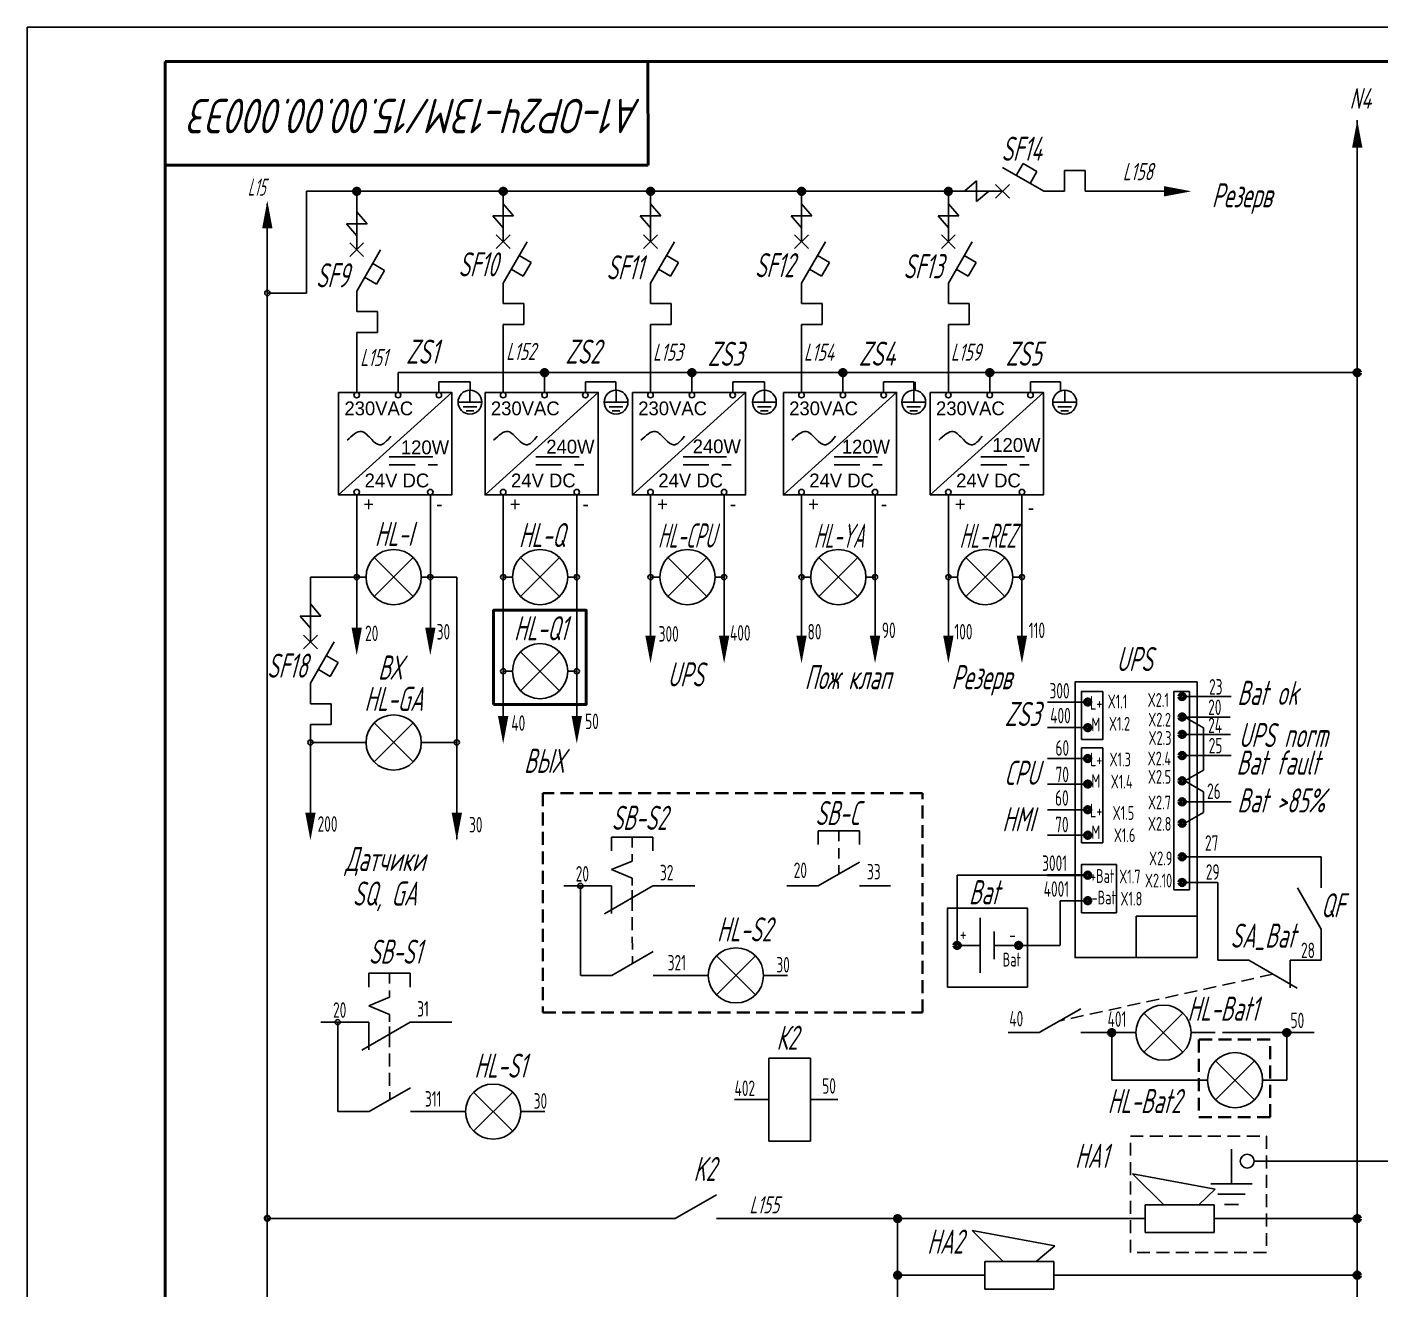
# Model space of a CAD drawing. Header units: millimetres. Extents: x 14016 to 19364, y 4274 to 5404.
# Drawn here: x 16533.6 to 16729.9, y 4684.5 to 4867.6 of the extents above; entities that cross this region are included whole.
import ezdxf
from ezdxf.enums import TextEntityAlignment as Align

# ---------------------------------------------------------------- set-up
doc = ezdxf.new("R2010")
doc.units = ezdxf.units.MM
doc.header["$LTSCALE"] = 15
for name, pattern in [('DASHED2', [0.375, 0.25, -0.125]), ('DOT', [0.25, 0, -0.25]), ('HIDDEN2', [0.1875, 0.125, -0.0625]), ('K5LT_BASIC', [0]), ('K5LT_THIN', [0])]:
    doc.linetypes.add(name, pattern=pattern)
for name, color, linetype, lineweight in [('0.35 TEXT', 7, 'Continuous', 35), ('0.4 ТЕКСТ', 7, 'Continuous', 40), ('LWT 0.5', 7, 'Continuous', 50), ('LWT 0.6', 7, 'Continuous', 50), ('LWT 0.7', 7, 'Continuous', 70)]:
    doc.layers.add(name, color=color, linetype=linetype, lineweight=lineweight)
doc.layers.add('ШТРИХОВАЯ 2', color=7, linetype='HIDDEN2')
doc.styles.add('33', font='gost.shx', dxfattribs={"width": 0.7, "oblique": 15, "height": 3.5})
doc.styles.add('34', font='gost.shx', dxfattribs={"width": 0.8, "oblique": 15, "height": 3.5})
doc.styles.add('35', font='gost.shx', dxfattribs={"width": 0.7, "oblique": 15, "height": 5})
doc.styles.add('OPSI', font='ISI-ROMANS_PL.SHX', dxfattribs={"height": 1.5})

# ---------------------------------------------------------------- blocks, each defined once
blk = doc.blocks.new('НР контакт')
at = {"linetype": 'K5LT_BASIC'}
for p, q in [((4.5, 0), (10.5, 3.46)), ((4.5, 0), (0, 0)), ((15, 0), (10.5, 0))]:
    blk.add_line(p, q, dxfattribs=at)
blk = doc.blocks.new('UZIEMIENIE')
for p, q in [((0, 0), (4.85, 0)), ((2.43, 0), (2.43, 2.43)), ((2.43, -0.92), (1.05, -0.92)), ((2.43, -1.78), (1.64, -1.78)), ((2.43, -0.92), (3.8, -0.92)), ((2.43, -1.78), (3.21, -1.78))]:
    blk.add_line(p, q)
blk.add_circle((2.43, 0), 2.43)
blk = doc.blocks.new('Лампа сигнальная')
at = {"linetype": 'K5LT_BASIC'}
for p, q in [((10.33, -2.83), (4.67, 2.83)), ((4.67, -2.83), (10.33, 2.83)), ((3.5, 0), (0, 0)), ((15, 0), (11.5, 0))]:
    blk.add_line(p, q, dxfattribs=at)
blk.add_circle((7.5, 0), 4, dxfattribs=at)
blk = doc.blocks.new('Кнопка НР без фикс лев')
at = {"linetype": 'K5LT_BASIC'}
for p, q in [((10.5, 8), (4.5, 8)), ((4.5, 8), (4.5, 6)), ((10.5, 8), (10.5, 6)), ((10.5, 3.46), (4.5, 0)), ((0, 0), (4.5, 0)), ((10.5, 0), (15, 0))]:
    blk.add_line(p, q, dxfattribs=at)
at = {"linetype": 'K5LT_THIN'}
for p, q in [((7.5, 8), (7.5, 6.5)), ((7.5, 5.5), (7.5, 4)), ((7.5, 3), (7.5, 1.73))]:
    blk.add_line(p, q, dxfattribs=at)
blk = doc.blocks.new('Реле')
at = {"linetype": 'K5LT_BASIC'}
for p, q in [((5, 6), (5, -6)), ((11, 6), (5, 6)), ((11, -6), (11, 6)), ((5, 0), (0, 0)), ((15, 0), (11, 0)), ((5, -6), (11, -6))]:
    blk.add_line(p, q, dxfattribs=at)
blk = doc.blocks.new('НЗ контакт')
at = {"linetype": 'K5LT_BASIC'}
for p, q in [((4.5, 0), (0, 0)), ((4.5, 0), (11.5, -4.04)), ((10.5, -4), (10.5, 0)), ((15, 0), (10.5, 0))]:
    blk.add_line(p, q, dxfattribs=at)

msp = doc.modelspace()

# ---------------------------------------------------------------- linework, layer by layer
for p, q in [((17583.63, 4867.56, -0.04), (16533.63, 4867.56, -0.04)), ((16533.63, 4867.56, -0.04), (16533.63, 4273.56, -0.04)), ((16533.63, 4867.56, -0.04), (16533.63, 4273.56, -0.04)), ((16726.46, 4854.06, -0.04), (16726.46, 4281.57, -0.04)), ((16677.03, 4846.06, -0.04), (16678.03, 4847.79, -0.04)), ((16680.03, 4846.63, -0.04), (16678.03, 4847.79, -0.04)), ((16681.03, 4843.75, -0.04), (16675.03, 4847.21, -0.04)), ((16679.03, 4844.9, -0.04), (16680.03, 4846.63, -0.04)), ((16684.01, 4843.75, -0.04), (16684.01, 4846.75, -0.04)), ((16684.01, 4846.75, -0.04), (16687.01, 4846.75, -0.04)), ((16687.01, 4846.75, -0.04), (16687.01, 4843.75, -0.04)), ((16671.28, 4845.25, -0.04), (16669.53, 4843.75, -0.04)), ((16671.28, 4842.25, -0.04), (16671.28, 4845.25, -0.04)), ((16674.03, 4844.75, -0.04), (16676.03, 4842.75, -0.04)), ((16676.03, 4844.75, -0.04), (16674.03, 4842.75, -0.04)), ((16568.46, 4841.93, -0.04), (16568.46, 4640.41, -0.04)), ((16667.72, 4843.75, -0.04), (16574.14, 4843.75, -0.04)), ((16574.14, 4843.75, -0.04), (16574.14, 4829, -0.04)), ((16581.42, 4843.75, -0.04), (16581.42, 4835.28, -0.04)), ((16602.65, 4843.75, -0.04), (16602.65, 4836.44, -0.04)), ((16604.15, 4840.19, -0.04), (16602.65, 4841.94, -0.04)), ((16624.01, 4843.75, -0.04), (16624.01, 4836.44, -0.04)), ((16625.51, 4840.19, -0.04), (16624.01, 4841.94, -0.04)), ((16645.9, 4843.75, -0.04), (16645.9, 4836.44, -0.04)), ((16647.4, 4840.19, -0.04), (16645.9, 4841.94, -0.04)), ((16667.19, 4843.75, -0.04), (16667.19, 4836.44, -0.04)), ((16668.69, 4840.19, -0.04), (16667.19, 4841.94, -0.04)), ((16667.72, 4843.75, -0.04), (16675.03, 4843.75, -0.04)), ((16673.03, 4843.75, -0.04), (16671.28, 4842.25, -0.04)), ((16681.03, 4843.75, -0.04), (16683.01, 4843.75, -0.04)), ((16683.01, 4843.75, -0.04), (16684.01, 4843.75, -0.04)), ((16687.01, 4843.75, -0.04), (16698.43, 4843.75, -0.04)), ((16582.92, 4839.03, -0.04), (16581.42, 4840.78, -0.04)), ((16601.15, 4840.19, -0.04), (16604.15, 4840.19, -0.04)), ((16602.65, 4838.44, -0.04), (16601.15, 4840.19, -0.04)), ((16622.51, 4840.19, -0.04), (16625.51, 4840.19, -0.04)), ((16624.01, 4838.44, -0.04), (16622.51, 4840.19, -0.04)), ((16644.4, 4840.19, -0.04), (16647.4, 4840.19, -0.04)), ((16645.9, 4838.44, -0.04), (16644.4, 4840.19, -0.04)), ((16665.69, 4840.19, -0.04), (16668.69, 4840.19, -0.04)), ((16667.19, 4838.44, -0.04), (16665.69, 4840.19, -0.04)), ((16579.92, 4839.03, -0.04), (16582.92, 4839.03, -0.04)), ((16581.42, 4837.28, -0.04), (16579.92, 4839.03, -0.04)), ((16582.42, 4836.28, -0.04), (16580.42, 4834.28, -0.04)), ((16582.42, 4834.28, -0.04), (16580.42, 4836.28, -0.04)), ((16603.65, 4837.44, -0.04), (16601.65, 4835.44, -0.04)), ((16603.65, 4835.44, -0.04), (16601.65, 4837.44, -0.04)), ((16602.65, 4830.44, -0.04), (16606.11, 4836.44, -0.04)), ((16625.01, 4837.44, -0.04), (16623.01, 4835.44, -0.04)), ((16625.01, 4835.44, -0.04), (16623.01, 4837.44, -0.04)), ((16624.01, 4830.44, -0.04), (16627.47, 4836.44, -0.04)), ((16646.9, 4837.44, -0.04), (16644.9, 4835.44, -0.04)), ((16646.9, 4835.44, -0.04), (16644.9, 4837.44, -0.04)), ((16645.9, 4830.44, -0.04), (16649.36, 4836.44, -0.04)), ((16668.19, 4837.44, -0.04), (16666.19, 4835.44, -0.04)), ((16668.19, 4835.44, -0.04), (16666.19, 4837.44, -0.04)), ((16667.19, 4830.44, -0.04), (16670.65, 4836.44, -0.04)), ((16581.42, 4829.28, -0.04), (16584.88, 4835.28, -0.04)), ((16604.96, 4834.44, -0.04), (16606.69, 4833.44, -0.04)), ((16626.32, 4834.44, -0.04), (16628.05, 4833.44, -0.04)), ((16648.21, 4834.44, -0.04), (16649.94, 4833.44, -0.04)), ((16669.5, 4834.44, -0.04), (16671.23, 4833.44, -0.04)), ((16583.73, 4833.28, -0.04), (16585.46, 4832.28, -0.04)), ((16584.3, 4830.28, -0.04), (16585.46, 4832.28, -0.04)), ((16603.8, 4832.44, -0.04), (16605.53, 4831.44, -0.04)), ((16605.53, 4831.44, -0.04), (16606.69, 4833.44, -0.04)), ((16625.16, 4832.44, -0.04), (16626.89, 4831.44, -0.04)), ((16626.89, 4831.44, -0.04), (16628.05, 4833.44, -0.04)), ((16647.05, 4832.44, -0.04), (16648.78, 4831.44, -0.04)), ((16648.78, 4831.44, -0.04), (16649.94, 4833.44, -0.04)), ((16668.34, 4832.44, -0.04), (16670.07, 4831.44, -0.04)), ((16670.07, 4831.44, -0.04), (16671.23, 4833.44, -0.04)), ((16582.57, 4831.28, -0.04), (16584.3, 4830.28, -0.04)), ((16602.65, 4830.44, -0.04), (16602.65, 4828.46, -0.04)), ((16624.01, 4830.44, -0.04), (16624.01, 4828.46, -0.04)), ((16645.9, 4830.44, -0.04), (16645.9, 4828.46, -0.04)), ((16667.19, 4830.44, -0.04), (16667.19, 4828.46, -0.04)), ((16574.14, 4829, -0.04), (16568.46, 4829, -0.04)), ((16581.42, 4829.28, -0.04), (16581.42, 4827.3, -0.04)), ((16602.65, 4828.46, -0.04), (16602.65, 4827.46, -0.04)), ((16624.01, 4828.46, -0.04), (16624.01, 4827.46, -0.04)), ((16645.9, 4828.46, -0.04), (16645.9, 4827.46, -0.04)), ((16667.19, 4828.46, -0.04), (16667.19, 4827.46, -0.04)), ((16581.42, 4827.3, -0.04), (16581.42, 4826.3, -0.04)), ((16581.42, 4826.3, -0.04), (16584.42, 4826.3, -0.04)), ((16584.42, 4826.3, -0.04), (16584.42, 4823.3, -0.04)), ((16602.65, 4827.46, -0.04), (16605.65, 4827.46, -0.04)), ((16605.65, 4827.46, -0.04), (16605.65, 4824.46, -0.04)), ((16624.01, 4827.46, -0.04), (16627.01, 4827.46, -0.04)), ((16627.01, 4827.46, -0.04), (16627.01, 4824.46, -0.04)), ((16645.9, 4827.46, -0.04), (16648.9, 4827.46, -0.04)), ((16648.9, 4827.46, -0.04), (16648.9, 4824.46, -0.04)), ((16667.19, 4827.46, -0.04), (16670.19, 4827.46, -0.04)), ((16670.19, 4827.46, -0.04), (16670.19, 4824.46, -0.04)), ((16605.65, 4824.46, -0.04), (16602.65, 4824.46, -0.04)), ((16602.65, 4824.46, -0.04), (16602.65, 4814.59, -0.04)), ((16627.01, 4824.46, -0.04), (16624.01, 4824.46, -0.04)), ((16624.01, 4824.46, -0.04), (16624.01, 4814.59, -0.04)), ((16648.9, 4824.46, -0.04), (16645.9, 4824.46, -0.04)), ((16645.9, 4824.46, -0.04), (16645.9, 4814.59, -0.04)), ((16670.19, 4824.46, -0.04), (16667.19, 4824.46, -0.04)), ((16667.19, 4824.46, -0.04), (16667.19, 4814.59, -0.04)), ((16584.42, 4823.3, -0.04), (16581.42, 4823.3, -0.04)), ((16581.42, 4823.3, -0.04), (16581.42, 4814.59, -0.04)), ((16587.42, 4814.59, -0.04), (16587.42, 4817.46, -0.04)), ((16587.42, 4817.46, -0.04), (16726.46, 4817.46, -0.04)), ((16608.65, 4814.59, -0.04), (16608.65, 4817.46, -0.04)), ((16630.01, 4814.59, -0.04), (16630.01, 4817.46, -0.04)), ((16651.9, 4814.59, -0.04), (16651.9, 4817.46, -0.04)), ((16673.19, 4814.59, -0.04), (16673.19, 4817.46, -0.04)), ((16578.8, 4799.74, -0.04), (16595.2, 4814.59, -0.04)), ((16600.03, 4799.74, -0.04), (16616.43, 4814.59, -0.04)), ((16621.39, 4799.74, -0.04), (16637.79, 4814.59, -0.04)), ((16643.27, 4799.74, -0.04), (16659.68, 4814.59, -0.04)), ((16664.56, 4799.74, -0.04), (16680.97, 4814.59, -0.04)), ((16586.14, 4805.25, -0.04), (16592.44, 4805.25, -0.04)), ((16607.36, 4805.25, -0.04), (16613.66, 4805.25, -0.04)), ((16628.72, 4805.25, -0.04), (16635.02, 4805.25, -0.04)), ((16650.61, 4805.25, -0.04), (16656.91, 4805.25, -0.04)), ((16671.9, 4805.25, -0.04), (16678.2, 4805.25, -0.04)), ((16581.42, 4799.74, -0.04), (16581.42, 4780.65, -0.04)), ((16592.09, 4799.74, -0.04), (16592.09, 4780.49, -0.04)), ((16602.65, 4799.74, -0.04), (16602.65, 4767.83, -0.04)), ((16613.32, 4799.74, -0.04), (16613.32, 4769.46, -0.04)), ((16613.32, 4799.74, -0.04), (16613.32, 4767.67, -0.04)), ((16624.01, 4799.74, -0.04), (16624.01, 4779.48, -0.04)), ((16634.68, 4799.74, -0.04), (16634.68, 4783.67, -0.04)), ((16634.68, 4799.74, -0.04), (16634.68, 4779.32, -0.04)), ((16645.9, 4799.74, -0.04), (16645.9, 4779.48, -0.04)), ((16656.56, 4799.74, -0.04), (16656.56, 4783.67, -0.04)), ((16656.56, 4799.74, -0.04), (16656.56, 4779.32, -0.04)), ((16667.19, 4799.74, -0.04), (16667.19, 4779.48, -0.04)), ((16677.85, 4799.74, -0.04), (16677.85, 4783.67, -0.04)), ((16677.85, 4799.74, -0.04), (16677.85, 4779.32, -0.04)), ((16581.42, 4787.82, -0.04), (16574.71, 4787.82, -0.04)), ((16574.71, 4787.82, -0.04), (16574.71, 4778.42, -0.04)), ((16592.09, 4787.82, -0.04), (16595.93, 4787.82, -0.04)), ((16595.93, 4787.82, -0.04), (16595.93, 4749.83, -0.04)), ((16576.21, 4782.17, -0.04), (16574.71, 4783.92, -0.04)), ((16573.21, 4782.17, -0.04), (16576.21, 4782.17, -0.04)), ((16574.71, 4780.42, -0.04), (16573.21, 4782.17, -0.04)), ((16575.71, 4779.42, -0.04), (16573.71, 4777.42, -0.04)), ((16575.71, 4777.42, -0.04), (16573.71, 4779.42, -0.04)), ((16581.42, 4780.65, -0.04), (16581.42, 4780.49, -0.04)), ((16624.01, 4779.48, -0.04), (16624.01, 4779.32, -0.04)), ((16645.9, 4779.48, -0.04), (16645.9, 4779.32, -0.04)), ((16667.19, 4779.48, -0.04), (16667.19, 4779.32, -0.04)), ((16574.71, 4772.42, -0.04), (16578.17, 4778.42, -0.04)), ((16577.02, 4776.42, -0.04), (16578.75, 4775.42, -0.04)), ((16577.59, 4773.42, -0.04), (16578.75, 4775.42, -0.04)), ((16575.86, 4774.42, -0.04), (16577.59, 4773.42, -0.04)), ((16574.71, 4772.42, -0.04), (16574.71, 4770.44, -0.04)), ((16574.71, 4770.44, -0.04), (16574.71, 4769.44, -0.04)), ((16574.71, 4769.44, -0.04), (16577.71, 4769.44, -0.04)), ((16577.71, 4769.44, -0.04), (16577.71, 4766.44, -0.04)), ((16687.01, 4769.7, -0.04), (16681.54, 4769.7, -0.04)), ((16701.45, 4770.5, -0.04), (16708.19, 4770.5, -0.04)), ((16602.65, 4767.83, -0.04), (16602.65, 4767.67, -0.04)), ((16701.45, 4767.53, -0.04), (16708.05, 4767.53, -0.04)), ((16701.45, 4767.53, -0.04), (16704.16, 4765.96, -0.04)), ((16574.71, 4766.44, -0.04), (16574.71, 4753.67, -0.04)), ((16577.71, 4766.44, -0.04), (16574.71, 4766.44, -0.04)), ((16687.01, 4765.99, -0.04), (16681.57, 4765.99, -0.04)), ((16704.16, 4765.96, -0.04), (16704.16, 4759.84, -0.04)), ((16701.45, 4765.01, -0.04), (16708.09, 4765.01, -0.04)), ((16687.01, 4761.51, -0.04), (16681.54, 4761.51, -0.04)), ((16701.45, 4761.94, -0.04), (16708.19, 4761.94, -0.04)), ((16704.16, 4759.84, -0.04), (16701.45, 4758.27, -0.04)), ((16687.01, 4757.81, -0.04), (16681.57, 4757.81, -0.04)), ((16701.45, 4758.27, -0.04), (16704.16, 4756.7, -0.04)), ((16704.16, 4756.7, -0.04), (16704.16, 4753.7, -0.04)), ((16687.01, 4754.09, -0.04), (16681.54, 4754.09, -0.04)), ((16701.45, 4755.23, -0.04), (16708.2, 4755.23, -0.04)), ((16704.16, 4753.7, -0.04), (16701.45, 4752.13, -0.04)), ((16687.01, 4750.39, -0.04), (16681.57, 4750.39, -0.04)), ((16708.88, 4747.26, -0.04), (16701.45, 4747.26, -0.04)), ((16721.24, 4747.26, -0.04), (16708.88, 4747.26, -0.04)), ((16668.46, 4734.79, -0.04), (16668.46, 4744.6, -0.04)), ((16668.46, 4744.6, -0.04), (16678.93, 4744.6, -0.04)), ((16678.93, 4744.6, -0.04), (16681.54, 4744.6, -0.04)), ((16613.84, 4743.04, -0.04), (16611.42, 4743.04, -0.04)), ((16618.34, 4743.04, -0.04), (16613.84, 4743.04, -0.04)), ((16613.84, 4743.04, -0.04), (16613.84, 4730.07, -0.04)), ((16624.34, 4743.04, -0.04), (16630.41, 4743.04, -0.04)), ((16706.24, 4743.55, -0.04), (16701.45, 4743.55, -0.04)), ((16706.24, 4743.55, -0.04), (16706.24, 4732.26, -0.04)), ((16687.01, 4740.9, -0.04), (16683.39, 4740.9, -0.04)), ((16683.39, 4740.9, -0.04), (16683.39, 4734.47, -0.04)), ((16694.4, 4732.65, -0.04), (16694.4, 4738.67, -0.04)), ((16694.4, 4738.67, -0.04), (16703.24, 4738.67, -0.04)), ((16677.74, 4734.42, -0.04), (16683.39, 4734.42, -0.04)), ((16683.39, 4734.47, -0.04), (16683.39, 4734.47, -0.04)), ((16578.66, 4723.29, -0.04), (16576.23, 4723.29, -0.04)), ((16583.16, 4723.29, -0.04), (16578.66, 4723.29, -0.04)), ((16578.66, 4723.29, -0.04), (16578.66, 4710.32, -0.04)), ((16589.16, 4723.29, -0.04), (16595.23, 4723.29, -0.04)), ((16690.87, 4721.77, -0.04), (16690.87, 4714.87, -0.04)), ((16706.92, 4721.77, -0.04), (16720.2, 4721.77, -0.04)), ((16716.25, 4714.87, -0.04), (16716.25, 4721.77, -0.04)), ((16690.87, 4714.87, -0.04), (16701.25, 4714.87, -0.04)), ((16708.23, 4704.87, -0.04), (16708.23, 4699.87, -0.04)), ((16711.51, 4703.14, -0.04), (16732.46, 4703.14, -0.04)), ((16698.4, 4696.81, -0.04), (16693.89, 4701.31, -0.04)), ((16693.89, 4701.31, -0.04), (16705.87, 4699.07, -0.04)), ((16705.87, 4699.07, -0.04), (16703.5, 4696.81, -0.04)), ((16708.23, 4699.87, -0.04), (16705.23, 4699.87, -0.04)), ((16708.23, 4699.87, -0.04), (16711.23, 4699.87, -0.04)), ((16695.72, 4696.81, -0.04), (16695.72, 4692.81, -0.04)), ((16705.72, 4696.81, -0.04), (16695.72, 4696.81, -0.04)), ((16705.72, 4692.81, -0.04), (16705.72, 4696.81, -0.04)), ((16708.23, 4698.37, -0.04), (16706.23, 4698.37, -0.04)), ((16708.23, 4696.87, -0.04), (16707.23, 4696.87, -0.04)), ((16708.23, 4698.37, -0.04), (16710.23, 4698.37, -0.04)), ((16708.23, 4696.87, -0.04), (16709.23, 4696.87, -0.04)), ((16623.09, 4694.81, -0.04), (16568.46, 4694.81, -0.04)), ((16633.95, 4694.81, -0.04), (16695.72, 4694.81, -0.04)), ((16659.83, 4676.86, -0.04), (16659.83, 4694.81, -0.04)), ((16705.72, 4694.81, -0.04), (16726.46, 4694.81, -0.04)), ((16675.15, 4688.6, -0.04), (16670.65, 4693.1, -0.04)), ((16670.65, 4693.1, -0.04), (16682.63, 4690.86, -0.04)), ((16695.72, 4692.81, -0.04), (16705.72, 4692.81, -0.04)), ((16682.63, 4690.86, -0.04), (16679.92, 4688.6, -0.04)), ((16682.48, 4688.6, -0.04), (16672.48, 4688.6, -0.04)), ((16672.48, 4688.6, -0.04), (16672.48, 4684.6, -0.04)), ((16682.48, 4684.6, -0.04), (16682.48, 4688.6, -0.04)), ((16672.48, 4686.6, -0.04), (16659.83, 4686.6, -0.04)), ((16682.48, 4686.6, -0.04), (16726.46, 4686.6, -0.04)), ((16672.48, 4684.6, -0.04), (16682.48, 4684.6, -0.04))]:
    msp.add_line(p, q)
at = {"lineweight": 25}
for p, q in [((16597.84, 4816.14, -0.04), (16593.33, 4816.14, -0.04)), ((16593.33, 4814.59, -0.04), (16593.33, 4816.14, -0.04)), ((16597.84, 4816.14, -0.04), (16597.84, 4814.9, -0.04)), ((16619, 4816.14, -0.04), (16614.56, 4816.14, -0.04)), ((16614.56, 4814.59, -0.04), (16614.56, 4816.14, -0.04)), ((16619, 4816.14, -0.04), (16619, 4814.9, -0.04)), ((16640.51, 4816.14, -0.04), (16635.92, 4816.14, -0.04)), ((16635.92, 4814.59, -0.04), (16635.92, 4816.14, -0.04)), ((16640.51, 4816.14, -0.04), (16640.51, 4814.9, -0.04)), ((16662.17, 4816.14, -0.04), (16657.8, 4816.14, -0.04)), ((16657.8, 4814.59, -0.04), (16657.8, 4816.14, -0.04)), ((16662.17, 4816.14, -0.04), (16662.17, 4814.9, -0.04)), ((16662.39, 4816.14, -0.04), (16662.39, 4814.9, -0.04)), ((16683.46, 4816.14, -0.04), (16679.09, 4816.14, -0.04)), ((16679.09, 4814.59, -0.04), (16679.09, 4816.14, -0.04)), ((16683.46, 4816.14, -0.04), (16683.46, 4814.9, -0.04))]:
    msp.add_line(p, q, dxfattribs=at)
at = {"linetype": 'DASHED2'}
for p, q in [((16586.14, 4804.11, -0.04), (16593.12, 4804.11, -0.04)), ((16607.36, 4804.11, -0.04), (16614.35, 4804.11, -0.04)), ((16628.72, 4804.11, -0.04), (16635.71, 4804.11, -0.04)), ((16650.61, 4804.11, -0.04), (16657.59, 4804.11, -0.04)), ((16671.9, 4804.11, -0.04), (16678.88, 4804.11, -0.04))]:
    msp.add_line(p, q, dxfattribs=at)
at = {"linetype": 'K5LT_BASIC'}
for p, q in [((16589.6, 4784.99, -0.04), (16583.94, 4790.65, -0.04)), ((16583.94, 4784.99, -0.04), (16589.6, 4790.65, -0.04)), ((16610.83, 4784.99, -0.04), (16605.17, 4790.65, -0.04)), ((16605.17, 4784.99, -0.04), (16610.83, 4790.65, -0.04)), ((16632.19, 4784.99, -0.04), (16626.53, 4790.65, -0.04)), ((16626.53, 4784.99, -0.04), (16632.19, 4790.65, -0.04)), ((16654.07, 4784.99, -0.04), (16648.41, 4790.65, -0.04)), ((16648.41, 4784.99, -0.04), (16654.07, 4790.65, -0.04)), ((16675.36, 4784.99, -0.04), (16669.7, 4790.65, -0.04)), ((16669.7, 4784.99, -0.04), (16675.36, 4790.65, -0.04)), ((16582.77, 4787.82, -0.04), (16581.42, 4787.82, -0.04)), ((16592.09, 4787.82, -0.04), (16590.77, 4787.82, -0.04)), ((16604, 4787.82, -0.04), (16602.65, 4787.82, -0.04)), ((16613.32, 4787.82, -0.04), (16612, 4787.82, -0.04)), ((16625.36, 4787.82, -0.04), (16624.01, 4787.82, -0.04)), ((16634.68, 4787.82, -0.04), (16633.36, 4787.82, -0.04)), ((16647.24, 4787.82, -0.04), (16645.9, 4787.82, -0.04)), ((16656.56, 4787.82, -0.04), (16655.24, 4787.82, -0.04)), ((16668.53, 4787.82, -0.04), (16667.19, 4787.82, -0.04)), ((16677.85, 4787.82, -0.04), (16676.53, 4787.82, -0.04)), ((16610.83, 4771.34, -0.04), (16605.17, 4777, -0.04)), ((16605.17, 4771.34, -0.04), (16610.83, 4777, -0.04)), ((16604, 4774.17, -0.04), (16602.65, 4774.17, -0.04)), ((16613.32, 4774.17, -0.04), (16612, 4774.17, -0.04)), ((16589.6, 4761.01, -0.04), (16583.94, 4766.67, -0.04)), ((16583.94, 4761.01, -0.04), (16589.6, 4766.67, -0.04)), ((16582.77, 4763.84, -0.04), (16574.71, 4763.84, -0.04)), ((16595.93, 4763.84, -0.04), (16590.77, 4763.84, -0.04)), ((16618.34, 4750.13, -0.04), (16624.34, 4750.13, -0.04)), ((16618.34, 4750.13, -0.04), (16618.34, 4748.13, -0.04)), ((16624.34, 4750.13, -0.04), (16624.34, 4748.13, -0.04)), ((16617.34, 4739, -0.04), (16624.34, 4743.04, -0.04)), ((16618.34, 4739.04, -0.04), (16618.34, 4743.04, -0.04)), ((16671.81, 4730.42, -0.04), (16671.81, 4738.42, -0.04)), ((16673.81, 4736.42, -0.04), (16673.81, 4732.42, -0.04)), ((16671.81, 4734.42, -0.04), (16668.83, 4734.42, -0.04)), ((16676.99, 4734.42, -0.04), (16673.81, 4734.42, -0.04)), ((16583.16, 4730.38, -0.04), (16589.16, 4730.38, -0.04)), ((16583.16, 4730.38, -0.04), (16583.16, 4728.38, -0.04)), ((16589.16, 4730.38, -0.04), (16589.16, 4728.38, -0.04)), ((16582.16, 4719.25, -0.04), (16589.16, 4723.29, -0.04)), ((16583.16, 4719.29, -0.04), (16583.16, 4723.29, -0.04))]:
    msp.add_line(p, q, dxfattribs=at)
at = {"linetype": 'K5LT_THIN'}
for p, q in [((16621.34, 4748.63, -0.04), (16621.34, 4750.13, -0.04)), ((16621.34, 4746.65, -0.04), (16621.34, 4747.65, -0.04)), ((16621.34, 4746.65, -0.04), (16618.34, 4745.4, -0.04)), ((16621.34, 4744.15, -0.04), (16618.34, 4745.4, -0.04)), ((16621.34, 4743.09, -0.04), (16621.34, 4744.15, -0.04)), ((16621.34, 4741.31, -0.04), (16621.34, 4742.43, -0.04)), ((16586.16, 4728.88, -0.04), (16586.16, 4730.38, -0.04)), ((16586.16, 4726.9, -0.04), (16583.16, 4725.65, -0.04)), ((16586.16, 4726.9, -0.04), (16586.16, 4727.9, -0.04)), ((16586.16, 4724.4, -0.04), (16583.16, 4725.65, -0.04)), ((16586.16, 4723.34, -0.04), (16586.16, 4724.4, -0.04)), ((16586.16, 4721.56, -0.04), (16586.16, 4722.68, -0.04))]:
    msp.add_line(p, q, dxfattribs=at)
at = {"elevation": -0.04}
for points in [[(16726.46, 4850.06, 1.5, 0, 0), (16726.46, 4854.06, 0, 0, 0)], [(16698.43, 4843.75, 1.5, 0, 0), (16702.43, 4843.75, 0, 0, 0)], [(16581.42, 4780.49, 1.5, 0, 0), (16581.42, 4776.49, 0, 0, 0)], [(16592.09, 4780.49, 1.5, 0, 0), (16592.09, 4776.49, 0, 0, 0)], [(16624.01, 4779.32, 1.5, 0, 0), (16624.01, 4775.32, 0, 0, 0)], [(16634.68, 4779.32, 1.5, 0, 0), (16634.68, 4775.32, 0, 0, 0)], [(16645.9, 4779.32, 1.5, 0, 0), (16645.9, 4775.32, 0, 0, 0)], [(16656.56, 4779.32, 1.5, 0, 0), (16656.56, 4775.32, 0, 0, 0)], [(16667.19, 4779.32, 1.5, 0, 0), (16667.19, 4775.32, 0, 0, 0)], [(16677.85, 4779.32, 1.5, 0, 0), (16677.85, 4775.32, 0, 0, 0)], [(16602.65, 4767.67, 1.5, 0, 0), (16602.65, 4763.67, 0, 0, 0)], [(16613.32, 4767.67, 1.5, 0, 0), (16613.32, 4763.67, 0, 0, 0)], [(16574.71, 4753.67, 1.5, 0, 0), (16574.71, 4749.67, 0, 0, 0)], [(16595.93, 4753.67, 1.5, 0, 0), (16595.93, 4749.67, 0, 0, 0)]]:
    msp.add_lwpolyline(points, format="xyseb", dxfattribs=at)
for points in [[(16578.8, 4814.59), (16595.2, 4814.59), (16595.2, 4799.74), (16578.8, 4799.74)], [(16600.03, 4814.59), (16616.43, 4814.59), (16616.43, 4799.74), (16600.03, 4799.74)], [(16621.39, 4814.59), (16637.79, 4814.59), (16637.79, 4799.74), (16621.39, 4799.74)], [(16643.27, 4814.59), (16659.68, 4814.59), (16659.68, 4799.74), (16643.27, 4799.74)], [(16664.56, 4814.59), (16680.97, 4814.59), (16680.97, 4799.74), (16664.56, 4799.74)], [(16686.47, 4764.26), (16689.57, 4764.26), (16689.57, 4771.23), (16686.47, 4771.23)], [(16699.87, 4742.47), (16702.14, 4742.47), (16702.14, 4771.22), (16699.87, 4771.22)], [(16686.47, 4749.3), (16689.57, 4749.3), (16689.57, 4763.04), (16686.47, 4763.04)], [(16686.47, 4739.16), (16691.55, 4739.16), (16691.55, 4746.13), (16686.47, 4746.13)], [(16667.04, 4728.37), (16678.65, 4728.37), (16678.65, 4739.84), (16667.04, 4739.84)]]:
    msp.add_lwpolyline(points, close=True, dxfattribs=at)
msp.add_lwpolyline([(16703.24, 4768.25), (16703.24, 4772.63), (16685.55, 4772.63), (16685.55, 4732.65), (16703.24, 4732.65), (16703.24, 4768.25)], dxfattribs=at)
for centre, radius in [((16581.42, 4814.2, -0.04), 0.399), ((16587.42, 4814.2, -0.04), 0.399), ((16593.33, 4814.2, -0.04), 0.399), ((16602.65, 4814.2, -0.04), 0.399), ((16608.65, 4814.2, -0.04), 0.399), ((16614.56, 4814.2, -0.04), 0.399), ((16624.01, 4814.2, -0.04), 0.399), ((16630.01, 4814.2, -0.04), 0.399), ((16635.92, 4814.2, -0.04), 0.399), ((16645.9, 4814.2, -0.04), 0.399), ((16651.9, 4814.2, -0.04), 0.399), ((16657.8, 4814.2, -0.04), 0.399), ((16667.19, 4814.2, -0.04), 0.399), ((16673.19, 4814.2, -0.04), 0.399), ((16679.09, 4814.2, -0.04), 0.399), ((16581.42, 4800.14, -0.04), 0.399), ((16592.09, 4800.14, -0.04), 0.399), ((16602.65, 4800.14, -0.04), 0.399), ((16613.32, 4800.14, -0.04), 0.399), ((16624.01, 4800.14, -0.04), 0.399), ((16634.68, 4800.14, -0.04), 0.399), ((16645.9, 4800.14, -0.04), 0.399), ((16656.56, 4800.14, -0.04), 0.399), ((16667.19, 4800.14, -0.04), 0.399), ((16677.85, 4800.14, -0.04), 0.399), ((16710.51, 4703.14, -0.04), 1)]:
    msp.add_circle(centre, radius)
at = {"linetype": 'K5LT_BASIC'}
for centre in [(16586.77, 4787.82, -0.04), (16608, 4787.82, -0.04), (16629.36, 4787.82, -0.04), (16651.24, 4787.82, -0.04), (16672.53, 4787.82, -0.04), (16608, 4774.17, -0.04), (16586.77, 4763.84, -0.04)]:
    msp.add_circle(centre, 4, dxfattribs=at)
for centre, start, end in [((16568.46, 4829, -0.04), 0, 180), ((16568.46, 4829, -0.04), 180, 0), ((16581.42, 4787.82, -0.04), 0, 180), ((16581.42, 4787.82, -0.04), 180, 0), ((16592.09, 4787.82, -0.04), 0, 180), ((16592.09, 4787.82, -0.04), 180, 0), ((16602.65, 4787.82, -0.04), 0, 180), ((16602.65, 4787.82, -0.04), 180, 0), ((16613.32, 4787.82, -0.04), 0, 180), ((16613.32, 4787.82, -0.04), 180, 0), ((16624.01, 4787.82, -0.04), 0, 180), ((16624.01, 4787.82, -0.04), 180, 0), ((16634.68, 4787.82, -0.04), 0, 180), ((16634.68, 4787.82, -0.04), 180, 0), ((16645.9, 4787.82, -0.04), 0, 180), ((16645.9, 4787.82, -0.04), 180, 0), ((16656.56, 4787.82, -0.04), 0, 180), ((16656.56, 4787.82, -0.04), 180, 0), ((16667.19, 4787.82, -0.04), 0, 180), ((16667.19, 4787.82, -0.04), 180, 0), ((16677.85, 4787.82, -0.04), 0, 180), ((16677.85, 4787.82, -0.04), 180, 0), ((16602.65, 4774.17, -0.04), 0, 180), ((16602.65, 4774.17, -0.04), 180, 0), ((16613.32, 4774.17, -0.04), 0, 180), ((16613.32, 4774.17, -0.04), 180, 0), ((16574.71, 4763.84, -0.04), 0, 180), ((16574.71, 4763.84, -0.04), 180, 0), ((16595.93, 4763.84, -0.04), 0, 180), ((16595.93, 4763.84, -0.04), 180, 0), ((16613.84, 4743.04, -0.04), 0, 180), ((16613.84, 4743.04, -0.04), 180, 0), ((16578.66, 4723.29, -0.04), 0, 180), ((16578.66, 4723.29, -0.04), 180, 0)]:
    msp.add_arc(centre, 0.375, start, end)
for points in [[(16580.03, 4807.65, -0.04), (16582.14, 4808.92, -0.04), (16583.59, 4807.75, -0.04), (16584.74, 4807, -0.04), (16586.35, 4808.23, -0.04)], [(16601.26, 4807.65, -0.04), (16603.37, 4808.92, -0.04), (16604.82, 4807.75, -0.04), (16605.97, 4807, -0.04), (16607.58, 4808.23, -0.04)], [(16622.62, 4807.65, -0.04), (16624.73, 4808.92, -0.04), (16626.18, 4807.75, -0.04), (16627.33, 4807, -0.04), (16628.94, 4808.23, -0.04)], [(16644.5, 4807.65, -0.04), (16646.61, 4808.92, -0.04), (16648.07, 4807.75, -0.04), (16649.21, 4807, -0.04), (16650.82, 4808.23, -0.04)], [(16665.79, 4807.65, -0.04), (16667.9, 4808.92, -0.04), (16669.36, 4807.75, -0.04), (16670.5, 4807, -0.04), (16672.11, 4808.23, -0.04)]]:
    msp.add_spline(points, degree=3)
at = {"layer": '0.35 TEXT', "elevation": -0.04}
msp.add_lwpolyline([(16568.46, 4838.37, 1.5, 0, 0), (16568.46, 4842.37, 0, 0, 0)], format="xyseb", dxfattribs=at)
at = {"layer": '0.35 TEXT'}
for start, end in [(0, 180), (180, 0)]:
    msp.add_arc((16568.46, 4694.86, -0.04), 0.375, start, end, dxfattribs=at)
at = {"layer": '0.4 ТЕКСТ'}
msp.add_line((16687.01, 4744.6, -0.04), (16681.54, 4744.6, -0.04), dxfattribs=at)
at = {"layer": '0.4 ТЕКСТ', "linetype": 'HIDDEN2', "elevation": -0.02}
for points in [[(16608.4, 4724.68), (16663.46, 4724.68), (16663.46, 4756.49), (16608.4, 4756.49)], [(16703.51, 4709.51), (16713.85, 4709.51), (16713.85, 4720.78), (16703.51, 4720.78)]]:
    msp.add_lwpolyline(points, close=True, dxfattribs=at)
at = {"layer": 'LWT 0.5', "elevation": -0.04}
msp.add_lwpolyline([(16601.25, 4769.36), (16614.7, 4769.36), (16614.7, 4783.01), (16601.25, 4783.01)], close=True, dxfattribs=at)
at = {"layer": 'LWT 0.6'}
for p, q in [((16553.63, 4862.56, -0.04), (17578.63, 4862.56, -0.04)), ((16553.63, 4278.56, -0.04), (16553.63, 4862.56, -0.04)), ((16623.68, 4847.56, -0.04), (16623.63, 4862.56, -0.04)), ((16553.63, 4847.56, -0.04), (16623.68, 4847.56, -0.04))]:
    msp.add_line(p, q, dxfattribs=at)
at = {"layer": 'LWT 0.7'}
for centre, start, end in [((16581.42, 4843.75, -0.04), 0, 180), ((16602.65, 4843.75, -0.04), 0, 180), ((16624.01, 4843.75, -0.04), 0, 180), ((16645.9, 4843.75, -0.04), 0, 180), ((16667.19, 4843.75, -0.04), 0, 180), ((16581.42, 4843.75, -0.04), 180, 0), ((16602.65, 4843.75, -0.04), 180, 0), ((16624.01, 4843.75, -0.04), 180, 0), ((16645.9, 4843.75, -0.04), 180, 0), ((16667.19, 4843.75, -0.04), 180, 0), ((16608.65, 4817.46, -0.04), 0, 180), ((16608.65, 4817.46, -0.04), 180, 0), ((16630.01, 4817.46, -0.04), 0, 180), ((16630.01, 4817.46, -0.04), 180, 0), ((16651.9, 4817.46, -0.04), 0, 180), ((16651.9, 4817.46, -0.04), 180, 0), ((16673.19, 4817.46, -0.04), 0, 180), ((16673.19, 4817.46, -0.04), 180, 0), ((16726.46, 4817.46, -0.04), 0, 180), ((16726.46, 4817.46, -0.04), 180, 0), ((16687.39, 4769.7, -0.04), 0, 180), ((16687.39, 4769.7, -0.04), 180, 0), ((16701.07, 4770.5, -0.04), 0, 180), ((16701.07, 4770.5, -0.04), 180, 0), ((16701.07, 4767.53, -0.04), 0, 180), ((16701.07, 4767.53, -0.04), 180, 0), ((16687.39, 4765.99, -0.04), 0, 180), ((16687.39, 4765.99, -0.04), 180, 0), ((16701.07, 4765.01, -0.04), 0, 180), ((16701.07, 4765.01, -0.04), 180, 0), ((16687.39, 4761.51, -0.04), 0, 180), ((16687.39, 4761.51, -0.04), 180, 0), ((16701.07, 4761.94, -0.04), 0, 180), ((16701.07, 4761.94, -0.04), 180, 0), ((16687.39, 4757.81, -0.04), 0, 180), ((16687.39, 4757.81, -0.04), 180, 0), ((16701.07, 4758.27, -0.04), 0, 180), ((16701.07, 4758.27, -0.04), 180, 0), ((16701.07, 4755.23, -0.04), 0, 180), ((16687.39, 4754.09, -0.04), 0, 180), ((16687.39, 4754.09, -0.04), 180, 0), ((16701.07, 4755.23, -0.04), 180, 0), ((16701.07, 4752.13, -0.04), 0, 180), ((16701.07, 4752.13, -0.04), 180, 0), ((16687.39, 4750.39, -0.04), 0, 180), ((16687.39, 4750.39, -0.04), 180, 0), ((16701.07, 4747.26, -0.04), 0, 180), ((16701.07, 4747.26, -0.04), 180, 0), ((16687.39, 4744.6, -0.04), 0, 180), ((16687.39, 4744.6, -0.04), 180, 0), ((16701.07, 4743.55, -0.04), 0, 180), ((16701.07, 4743.55, -0.04), 180, 0), ((16687.39, 4740.9, -0.04), 0, 180), ((16687.39, 4740.9, -0.04), 180, 0), ((16668.46, 4734.42, -0.04), 0, 180), ((16668.46, 4734.42, -0.04), 180, 0), ((16677.37, 4734.42, -0.04), 0, 180), ((16677.37, 4734.42, -0.04), 180, 0), ((16690.87, 4721.77, -0.04), 0, 180), ((16716.25, 4721.77, -0.04), 0, 180), ((16690.87, 4721.77, -0.04), 180, 0), ((16716.25, 4721.77, -0.04), 180, 0), ((16659.83, 4694.81, -0.04), 0, 180), ((16659.83, 4694.81, -0.04), 180, 0), ((16726.46, 4694.81, -0.04), 0, 180), ((16726.46, 4694.81, -0.04), 180, 0), ((16659.83, 4686.6, -0.04), 0, 180), ((16726.46, 4686.6, -0.04), 0, 180), ((16659.83, 4686.6, -0.04), 180, 0), ((16726.46, 4686.6, -0.04), 180, 0)]:
    msp.add_arc(centre, 0.375, start, end, dxfattribs=at)
at = {"layer": 'ШТРИХОВАЯ 2'}
for p, q in [((16621.34, 4741.31, -0.04), (16621.39, 4731.8, -0.04)), ((16714.24, 4730.24, -0.04), (16683.37, 4723.5, -0.04)), ((16586.16, 4721.56, -0.04), (16586.2, 4712.05, -0.04)), ((16693.57, 4706.78, -0.04), (16713.29, 4706.78, -0.04)), ((16693.57, 4689.88, -0.04), (16693.57, 4706.78, -0.04)), ((16713.29, 4706.78, -0.04), (16713.29, 4689.88, -0.04)), ((16713.29, 4689.88, -0.04), (16693.57, 4689.88, -0.04))]:
    msp.add_line(p, q, dxfattribs=at)

# ---------------------------------------------------------------- block references
at = {"xscale": 0.711002539814217, "yscale": 0.711002539817855, "zscale": 0.7110025398181037}
for p in [(16596.11, 4813.18, -0.04), (16617.28, 4813.18, -0.04), (16638.79, 4813.18, -0.04), (16660.44, 4813.18, -0.04), (16682.32, 4813.18, -0.04)]:
    msp.add_blockref('UZIEMIENIE', p, dxfattribs=at)
for name, p in [('Кнопка НР без фикс лев', (16643.79, 4743.04, -0.04)), ('Лампа сигнальная', (16628.89, 4730.07, -0.04)), ('НР контакт', (16613.89, 4730.07, -0.04)), ('НЗ контакт', (16706.24, 4732.26, -0.04)), ('НР контакт', (16675.87, 4721.77, -0.04)), ('Лампа сигнальная', (16690.87, 4721.77, -0.04)), ('Лампа сигнальная', (16701.25, 4714.87, -0.04)), ('Реле', (16636.18, 4712.06, -0.04)), ('Лампа сигнальная', (16593.7, 4710.32, -0.04)), ('НР контакт', (16578.7, 4710.32, -0.04)), ('НР контакт', (16623.09, 4694.81, -0.04))]:
    msp.add_blockref(name, p)
at = {"rotation": 90}
msp.add_blockref('НР контакт', (16721.24, 4732.26, -0.04), dxfattribs=at)

# ---------------------------------------------------------------- texts
at = {"linetype": 'DOT', "char_height": 2, "attachment_point": 1, "style": 'OPSI'}
for s, insert, width in [('230VAC', (16579.64, 4813.28, -0.04), 18.0044), ('230VAC', (16600.87, 4813.28, -0.04), 18.0044), ('230VAC', (16622.23, 4813.28, -0.04), 18.0044), ('230VAC', (16644.11, 4813.28, -0.04), 18.0044), ('230VAC', (16665.4, 4813.28, -0.04), 18.0044), ('120W', (16587.82, 4807.63, -0.04), 7.4), ('240W', (16608.9, 4807.73, -0.04), 7.4), ('240W', (16630.12, 4807.77, -0.04), 7.4), ('120W', (16651.74, 4807.73, -0.04), 7.4), ('120W', (16673.55, 4807.97, -0.04), 7.4), ('24V DC', (16582.56, 4802.83, -0.04), 18.0044), ('24V DC', (16603.79, 4802.83, -0.04), 18.0044), ('24V DC', (16625.15, 4802.83, -0.04), 18.0044), ('24V DC', (16647.03, 4802.83, -0.04), 18.0044), ('24V DC', (16668.32, 4802.83, -0.04), 18.0044)]:
    msp.add_mtext(s, dxfattribs=dict(at, insert=insert, width=width))
at = {"ltscale": 0.2, "char_height": 2, "width": 1.8012, "attachment_point": 1, "style": 'OPSI'}
for s, insert in [('+', (16582.37, 4799.41, -0.04)), ('+', (16603.6, 4799.41, -0.04)), ('+', (16624.96, 4799.41, -0.04)), ('+', (16646.84, 4799.41, -0.04)), ('+', (16668.13, 4799.41, -0.04)), ('-', (16592.94, 4799.41, -0.04)), ('-', (16614.17, 4799.41, -0.04)), ('-', (16635.53, 4799.41, -0.04)), ('-', (16657.42, 4799.41, -0.04)), ('-', (16678.71, 4798.91, -0.04))]:
    msp.add_mtext(s, dxfattribs=dict(at, insert=insert))
at = {"layer": '0.35 TEXT', "oblique": 15}
for s, height, style, width, p in [('N4', 3, '33', 0.8, (16725.34, 4855.7, -0.04)), ('SF14', 3.5, '34', 0.75, (16674.87, 4848.17, -0.04)), ('L158', 2.5, '33', 0.8, (16692.47, 4845.36, -0.04)), ('L15', 2.5, '33', 0.65, (16565.62, 4843.1, -0.04)), ('Резерв', 3.5, '34', 0.75, (16705.36, 4841.42, -0.04)), ('SF10', 3.5, '34', 0.75, (16596.15, 4831.41, -0.04)), ('SF11', 3.5, '34', 0.75, (16617.61, 4830.97, -0.04)), ('SF12', 3.5, '34', 0.75, (16639.13, 4831.29, -0.04)), ('SF13', 3.5, '34', 0.75, (16660.67, 4831.13, -0.04)), ('SF9', 3.5, '34', 0.75, (16575.5, 4829.82, -0.04)), ('L151', 2.5, '33', 0.8, (16581.92, 4818.4, -0.04)), ('L152', 2.5, '33', 0.8, (16603.08, 4819.28, -0.04)), ('L153', 2.5, '33', 0.8, (16624.37, 4819.18, -0.04)), ('L154', 2.5, '33', 0.8, (16646.25, 4819.18, -0.04)), ('L159', 2.5, '33', 0.8, (16667.54, 4819.18, -0.04)), ('HL-I', 3.5, '34', 0.75, (16584.05, 4792.34, -0.04)), ('HL-Q', 3.5, '34', 0.75, (16604.93, 4792.16, -0.04)), ('HL-CPU', 3.5, '34', 0.631078, (16625.08, 4792.09, -0.04)), ('HL-YA', 3.5, '34', 0.631078, (16647.69, 4792.06, -0.04)), ('HL-REZ', 3.5, '34', 0.631078, (16668.8, 4792.06, -0.04)), ('HL-Q1', 3.5, '34', 0.75, (16604.22, 4778.65, -0.04)), ('UPS', 3.5, '34', 0.75, (16691.55, 4774.18, -0.04)), ('SF18', 3.5, '34', 0.75, (16568.42, 4773.23, -0.04)), ('ВХ', 3.5, '34', 0.75, (16584.51, 4772.95, -0.04)), ('UPS', 3.5, '34', 0.75, (16626.47, 4771.96, -0.04)), ('Пож клап', 3.5, '34', 0.75, (16646.34, 4771.56, -0.04)), ('Резерв', 3.5, '34', 0.75, (16667.63, 4771.56, -0.04)), ('HL-GA', 3.5, '34', 0.75, (16582.54, 4768.41, -0.04)), ('Bat ok', 3.5, '34', 0.75, (16709.07, 4769.28, -0.04)), ('UPS norm', 3.5, '34', 0.75, (16709.28, 4763.16, -0.04)), ('ВЫХ', 3.5, '34', 0.75, (16605.67, 4759.43, -0.04)), ('Bat fault', 3.5, '34', 0.75, (16708.95, 4759.17, -0.04)), ('CPU', 3.5, '34', 0.75, (16675.28, 4757.69, -0.04)), ('Bat >85%%%', 3.5, '34', 0.75, (16709.07, 4753.69, -0.04)), ('SB-S2', 3.5, '34', 0.75, (16618.35, 4751.17, -0.04)), ('SB-C', 3.5, '34', 0.75, (16647.89, 4751.86, -0.04)), ('HMI', 3.5, '34', 0.75, (16675.01, 4750.96, -0.04)), ('Датчики', 3.5, '34', 0.75, (16579.73, 4745.19, -0.04)), ('SQ, GA', 3.5, '34', 0.75, (16580.84, 4740.19, -0.04)), ('Bat', 3.5, '34', 0.75, (16670.16, 4740.38, -0.04)), ('QF', 3.5, '34', 0.75, (16721.19, 4738.48, -0.04)), ('HL-S2', 3.5, '34', 0.75, (16633.65, 4734.99, -0.04)), ('SA_Bat', 3.5, '34', 0.75, (16708.07, 4734.09, -0.04)), ('SB-S1', 3.5, '34', 0.75, (16583.17, 4731.76, -0.04)), ('HL-Bat1', 3.5, '34', 0.75, (16701.85, 4723.49, -0.04)), ('К2', 3.5, '34', 0.75, (16642.25, 4719.28, -0.04)), ('HL-S1', 3.5, '34', 0.75, (16598.47, 4715.24, -0.04)), ('HL-Bat2', 3.5, '34', 0.75, (16690.29, 4710.1, -0.04)), ('HA1', 3.5, '34', 0.75, (16685.55, 4702.16, -0.04)), ('K2', 3.5, '34', 0.75, (16630.24, 4700.26, -0.04)), ('L155', 2.5, '33', 0.8, (16638.34, 4695.56, -0.04)), ('HA2', 3.5, '34', 0.75, (16664.13, 4689.73, -0.04))]:
    msp.add_text(s, height=height, dxfattribs=dict(at, style=style, width=width)).set_placement(p)
at = {"layer": '0.35 TEXT', "style": '35', "oblique": 15, "width": 0.885568}
msp.add_text('A1-ОР2Ч-13М/15.00.00.000Э3', height=5, rotation=180, dxfattribs=at).set_placement((16622.67, 4857.17, -0.04), (16557.67, 4857.17, -0.04), align=Align.FIT)
at = {"layer": '0.35 TEXT', "style": '33'}
for s, height, width, p in [('30', 2.25, 0.774574, (16593.01, 4778.76, -0.04)), ('80', 2.25, 0.774574, (16646.77, 4778.77, -0.04)), ('90', 2.25, 0.774574, (16657.55, 4778.98, -0.04)), ('100', 2.25, 0.774574, (16668.06, 4778.77, -0.04)), ('110', 2.25, 0.774574, (16678.84, 4778.98, -0.04)), ('20', 2.25, 0.774574, (16582.63, 4778.54, -0.04)), ('300', 2.25, 0.774574, (16625.19, 4778.46, -0.04)), ('400', 2.25, 0.774574, (16635.53, 4778.6, -0.04)), ('300', 2.25, 0.774574, (16681.85, 4770.21, -0.04)), ('23', 2.25, 0.774574, (16704.98, 4770.78, -0.04)), ('L+', 2, 0.8, (16687.72, 4768.58, -0.04)), ('X1.1', 2, 0.8, (16690.29, 4768.78, -0.04)), ('X2.1', 2, 0.8, (16696.09, 4769, -0.04)), ('20', 2.25, 0.774574, (16704.85, 4767.82, -0.04)), ('40', 2.25, 0.774574, (16603.83, 4765.53, -0.04)), ('50', 2.25, 0.774574, (16614.53, 4765.78, -0.04)), ('400', 2.25, 0.774574, (16681.95, 4766.61, -0.04)), ('M', 2, 0.8, (16687.94, 4765.44, -0.04)), ('X1.2', 2, 0.8, (16690.47, 4765.56, -0.04)), ('X2.2', 2, 0.8, (16696.16, 4766.15, -0.04)), ('24', 2.25, 0.774574, (16704.85, 4765.21, -0.04)), ('X2.3', 2, 0.8, (16696.2, 4763.49, -0.04)), ('60', 2.25, 0.774574, (16682.71, 4761.92, -0.04)), ('25', 2.25, 0.774574, (16704.93, 4762.26, -0.04)), ('L+', 2, 0.8, (16687.72, 4760.39, -0.04)), ('X1.3', 2, 0.8, (16690.55, 4760.38, -0.04)), ('X2.4', 2, 0.8, (16696.08, 4760.52, -0.04)), ('70', 2.25, 0.774574, (16682.72, 4758.07, -0.04)), ('X2.5', 2, 0.8, (16696.12, 4757.86, -0.04)), ('M', 2, 0.8, (16687.94, 4757.26, -0.04)), ('X1.4', 2, 0.8, (16690.73, 4757.16, -0.04)), ('26', 2.25, 0.774574, (16704.69, 4755.65, -0.04)), ('60', 2.25, 0.774574, (16682.65, 4754.67, -0.04)), ('X2.7', 2, 0.8, (16696.13, 4754.15, -0.04)), ('L+', 2, 0.8, (16687.72, 4752.97, -0.04)), ('X1.5', 2, 0.8, (16691, 4752.62, -0.04)), ('200', 2.25, 0.774574, (16575.75, 4750.9, -0.04)), ('30', 2.25, 0.774574, (16597.7, 4750.79, -0.04)), ('70', 2.25, 0.774574, (16682.67, 4750.81, -0.04)), ('M', 2, 0.8, (16687.94, 4749.84, -0.04)), ('X2.8', 2, 0.8, (16696.13, 4751.04, -0.04)), ('X1.6', 2, 0.8, (16691.18, 4749.4, -0.04)), ('27', 2.25, 0.774574, (16704.39, 4748.14, -0.04)), ('X2.9', 2, 0.8, (16696.29, 4746.04, -0.04)), ('20', 2.25, 0.774574, (16613.17, 4743.67, -0.04)), ('32', 2.25, 0.774574, (16625.38, 4743.85, -0.04)), ('20', 2.25, 0.774574, (16644.77, 4744.19, -0.04)), ('33', 2.25, 0.774574, (16655.39, 4743.98, -0.04)), ('3001', 2.25, 0.774574, (16680.78, 4745.22, -0.04)), ('29', 2.25, 0.774574, (16704.51, 4743.94, -0.04)), ('4001', 2.25, 0.774574, (16681.01, 4741.47, -0.04)), ('+Bat', 2, 0.8, (16687.72, 4743.48, -0.04)), ('X1.7', 2, 0.8, (16691.96, 4743.41, -0.04)), ('X2.10', 2, 0.8, (16695.68, 4742.82, -0.04)), ('-Bat', 2, 0.8, (16687.94, 4740.35, -0.04)), ('X1.8', 2, 0.8, (16692.14, 4740.19, -0.04)), ('+', 2.25, 0.774574, (16668.87, 4734.99, -0.04)), ('_', 2.25, 0.774574, (16676, 4735.85, -0.04)), ('28', 2.25, 0.774574, (16718.31, 4732.58, -0.04)), ('321', 2.25, 0.774574, (16626.5, 4730.79, -0.04)), ('30', 2.25, 0.774574, (16642.25, 4730.49, -0.04)), ('Bat', 2, 0.8, (16675.05, 4731.36, -0.04)), ('20', 2.25, 0.774574, (16577.99, 4723.92, -0.04)), ('31', 2.25, 0.774574, (16590.19, 4724.1, -0.04)), ('40', 2.25, 0.774574, (16676.02, 4722.66, -0.04)), ('401', 2.25, 0.774574, (16690.27, 4722.61, -0.04)), ('50', 2.25, 0.774574, (16716.79, 4722.42, -0.04)), ('402', 2.25, 0.774574, (16636.19, 4712.58, -0.04)), ('50', 2.25, 0.774574, (16648.9, 4712.92, -0.04)), ('311', 2.25, 0.774574, (16591.31, 4711.04, -0.04)), ('30', 2.25, 0.774574, (16607.07, 4710.74, -0.04))]:
    msp.add_text(s, height=height, dxfattribs=dict(at, width=width)).set_placement(p)
at = {"layer": '0.35 TEXT', "char_height": 3.5, "width": 29.4827, "attachment_point": 1, "style": '34'}
for s, insert in [('ZS1', (16588.55, 4822.25, -0.04)), ('ZS2', (16611.65, 4822.26, -0.04)), ('ZS3', (16632.29, 4821.94, -0.04)), ('ZS4', (16654.19, 4821.97, -0.04)), ('ZS5', (16675.48, 4821.97, -0.04)), ('ZS3', (16675.34, 4769.73, -0.04))]:
    msp.add_mtext(s, dxfattribs=dict(at, insert=insert))

doc.saveas('drawing.dxf')
